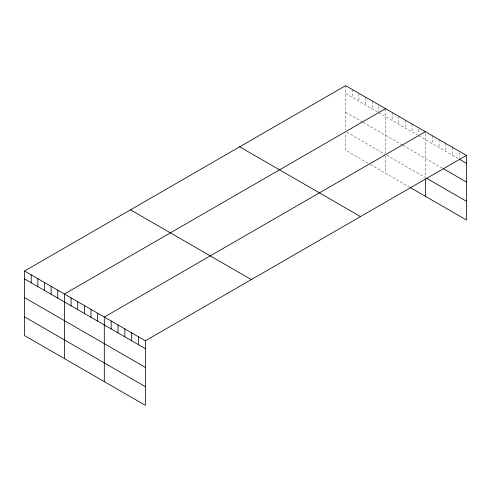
<?xml version="1.0" encoding="UTF-8"?>
<svg xmlns="http://www.w3.org/2000/svg" width="491" height="491" viewBox="0 0 491 491"><rect width="100%" height="100%" fill="white"/><g stroke="black" fill="none" stroke-linecap="round" stroke-linejoin="round"><path stroke-width="0.37" stroke-dasharray="2.46 1.84" d="M345.615 93.56L377.634 112.052M378.843 112.746L417.51 135.074M418.719 135.768L458.355 158.654M345.615 112.261L362.53 122.032M363.137 122.376L402.405 145.054M403.013 145.397L442.17 168.008M346.824 132.226L384.883 154.205M386.699 155.248L425.366 177.57L425.366 131.686M367.968 163.135L345.615 150.228L345.615 132.914M370.386 164.528L409.66 187.206M459.601 152.891L459.601 158.654M452.757 147.503L452.757 155.42M445.908 143.55L445.908 151.467M439.058 139.591L439.058 147.515M432.215 135.639L432.215 143.562M418.719 129.293L418.719 133.607M412.072 124.014L412.072 131.932M405.425 120.178L405.425 128.096M398.784 116.336L398.784 124.26M392.137 112.5L392.137 120.424M385.49 108.664L385.49 153.124M385.49 155.935L385.49 173.249M378.843 106.271L378.843 111.31M372.196 100.993L372.196 108.91M365.55 97.157L365.55 105.074M358.909 93.315L358.909 101.238M352.262 89.479L352.262 97.402M345.615 85.643L345.615 130.103"/><path stroke-width="0.74" d="M466.45 155.408L145.385 340.772L145.385 405.357L24.55 335.592L24.55 271.007L345.615 85.643L466.45 155.408L466.45 219.993L410.261 187.55M385.49 108.664L64.425 294.029L64.425 358.614M425.366 131.686L104.301 317.051L104.301 381.636M459.601 159.372L466.45 163.325M443.416 168.726L466.45 182.026M426.611 178.294L466.45 201.292M239.663 146.815L360.498 216.58M130.502 209.835L251.337 279.6M24.55 271.007L145.385 340.772M24.55 278.925L145.385 348.69M24.55 297.626L145.385 367.391M24.55 316.891L145.385 386.656M425.366 178.957L425.366 196.271M138.542 336.82L138.542 344.737M131.692 332.867L131.692 340.785M124.843 328.909L124.843 336.832M118 324.956L118 332.88M111.15 321.004L111.15 328.927M97.654 313.215L97.654 321.132M91.007 309.379L91.007 317.296M84.366 305.543L84.366 313.461M77.719 301.701L77.719 309.625M71.072 297.865L71.072 305.789M57.778 290.193L57.778 298.111M51.132 286.357L51.132 294.275M44.491 282.521L44.491 290.439M37.844 278.679L37.844 286.603M31.197 274.843L31.197 282.761"/></g></svg>
